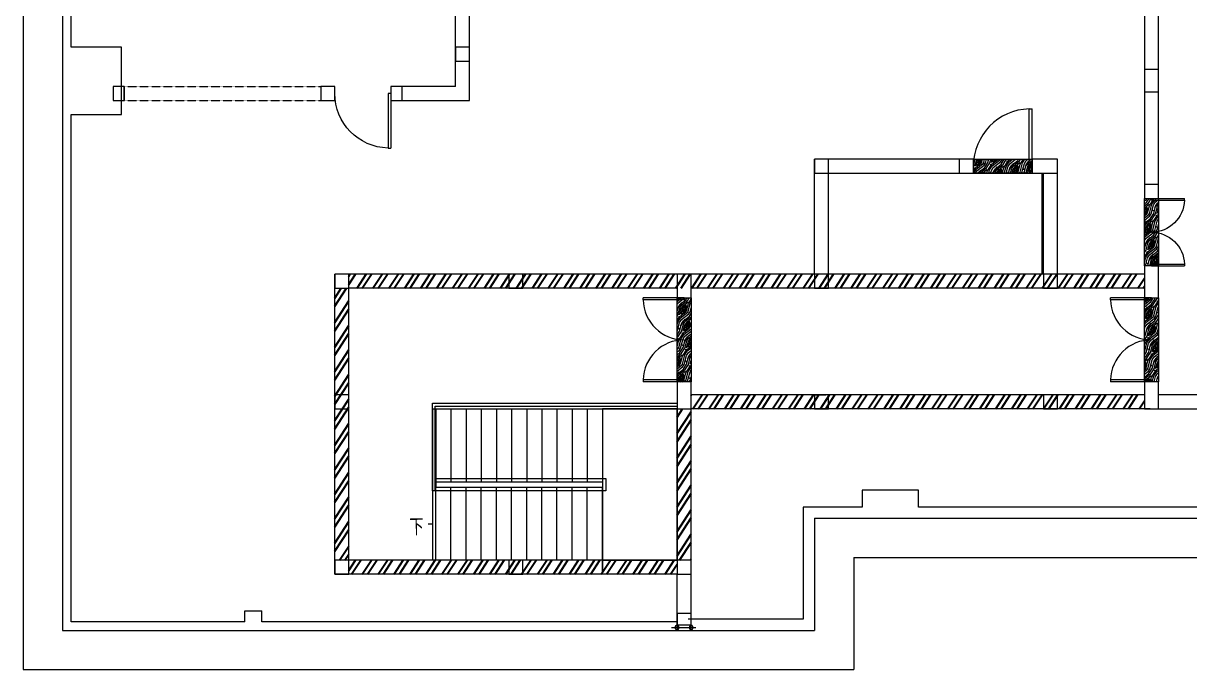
# Model space of a CAD drawing. Header units: metres. Extents: x -107920 to 223280, y -14950 to 38746.
# Drawn here: x -85220 to -64435, y -14950 to -3425 of the extents above; entities that cross this region are included whole.
import ezdxf

# ---------------------------------------------------------------- set-up
doc = ezdxf.new("R2010")
doc.units = ezdxf.units.M
doc.linetypes.add('DASH', pattern=[0.35, 0.25, -0.1])
doc.linetypes.add('DOTE', pattern=[2.42, 2, -0.2, 0.02, -0.2])
for name, color, linetype in [('05_文字', 7, 'Continuous'), ('06A_结构柱', 4, 'Continuous'), ('07A_墙体', 4, 'Continuous'), ('10A_扶手栏杆', 220, 'Continuous'), ('10A_楼梯', 85, 'Continuous'), ('11A_符号标注', 7, 'Continuous'), ('13A_建筑楼板孔洞', 16, 'Continuous'), ('14A_离壁墙、装修线', 150, 'Continuous'), ('15A_排水沟、排水管', 45, 'Continuous'), ('WALL', 5, 'Continuous'), ('ZX-楼5', 59, 'Continuous'), ('ZX-过门石', 63, 'Continuous')]:
    doc.layers.add(name, color=color, linetype=linetype)
doc.layers.add('13_防火墙填充', color=150, linetype='Continuous', lineweight=35)
doc.layers.add('孔洞-GS', color=190, linetype='Continuous', lineweight=0)
doc.styles.add('_TCH_DIM', font='', dxfattribs={"width": 0.7})
doc.styles.get('_TCH_DIM').set_extended_font_data('SimSun')

msp = doc.modelspace()

# ---------------------------------------------------------------- linework, layer by layer
at = {"color": 0, "linetype": 'DASH'}
for p, q in [((-83420, -4550), (-79920, -4550)), ((-83420, -4800), (-79920, -4800))]:
    msp.add_line(p, q, dxfattribs=at)
at = {"color": 0}
for p, q in [((-83420, -4550), (-83420, -4800)), ((-79920, -4550), (-79920, -4800))]:
    msp.add_line(p, q, dxfattribs=at)
for p, q in [((-78670, -4675), (-78720, -4675)), ((-78720, -4675), (-78720, -5650)), ((-78670, -4675), (-78670, -5650)), ((-67293, -4952), (-67240, -4952)), ((-67293, -5975), (-67293, -4952)), ((-67240, -5975), (-67240, -4952)), ((-78720, -5650), (-78670, -5650)), ((-67240, -5975), (-67293, -5975)), ((-65115, -6550), (-64530, -6550)), ((-65115, -6550), (-65115, -6580)), ((-65115, -6580), (-64530, -6580)), ((-64530, -6580), (-64530, -6550)), ((-65115, -7720), (-64530, -7720)), ((-65115, -7750), (-65115, -7720)), ((-65115, -7750), (-64530, -7750)), ((-64530, -7720), (-64530, -7750)), ((-73445, -8320), (-74176, -8320)), ((-74176, -8357), (-74176, -8320)), ((-73445, -8357), (-74176, -8357)), ((-73445, -8320), (-73445, -8357)), ((-65115, -8320), (-65846, -8320)), ((-65846, -8357), (-65846, -8320)), ((-65115, -8357), (-65846, -8357)), ((-65115, -8320), (-65115, -8357)), ((-73445, -9782), (-74176, -9782)), ((-74176, -9782), (-74176, -9820)), ((-73445, -9820), (-74176, -9820)), ((-73445, -9820), (-73445, -9782)), ((-65115, -9782), (-65846, -9782)), ((-65846, -9782), (-65846, -9820)), ((-65115, -9820), (-65846, -9820)), ((-65115, -9820), (-65115, -9782))]:
    msp.add_line(p, q)
at = {"lineweight": 13, "extrusion": (0, 0, -1)}
for centre, major_axis, start_param, end_param in [((-78695, -4675), (-689, 689), 3.952635, 5.497787), ((-65115, -6565), (-414, 414), 2.381838, 3.926991), ((-65115, -7735), (-414, 414), 0.785398, 2.330551)]:
    msp.add_ellipse(centre, major_axis=major_axis, ratio=1, start_param=start_param, end_param=end_param, dxfattribs=at)
at = {"lineweight": 13}
for centre, major_axis, start_param, end_param in [((-67266, -5975), (724, 724), 0.811042, 2.356194), ((-73445, -8338), (-517, 517), 0.811042, 2.356194), ((-65115, -8338), (517, 517), 2.381838, 3.926991), ((-73445, -9801), (-517, 517), -0.785398, 0.759754), ((-65115, -9801), (517, 517), 0.785398, 2.330551)]:
    msp.add_ellipse(centre, major_axis=major_axis, ratio=1, start_param=start_param, end_param=end_param, dxfattribs=at)
at = {"layer": '06A_结构柱'}
for p, q in [((-77270, -3850), (-77520, -3850)), ((-77520, -3850), (-77520, -4100)), ((-77270, -4100), (-77270, -3850)), ((-77520, -4100), (-77270, -4100)), ((-64990, -4250), (-65240, -4250)), ((-65240, -4250), (-65240, -4650)), ((-64990, -4650), (-64990, -4250)), ((-83420, -4550), (-83620, -4550)), ((-83620, -4550), (-83620, -4800)), ((-83420, -4800), (-83420, -4550)), ((-79670, -4550), (-79920, -4550)), ((-79920, -4550), (-79920, -4800)), ((-79670, -4800), (-79670, -4550)), ((-78470, -4550), (-78670, -4550)), ((-78670, -4550), (-78670, -4800)), ((-78470, -4800), (-78470, -4550)), ((-65240, -4650), (-64990, -4650)), ((-83620, -4800), (-83420, -4800)), ((-79920, -4800), (-79670, -4800)), ((-78670, -4800), (-78470, -4800)), ((-70870, -5850), (-71120, -5850)), ((-71120, -5850), (-71120, -6100)), ((-70870, -6100), (-70870, -5850)), ((-68290, -5850), (-68540, -5850)), ((-68540, -5850), (-68540, -6100)), ((-68290, -6100), (-68290, -5850)), ((-66790, -5850), (-67240, -5850)), ((-67240, -5850), (-67240, -6100)), ((-66790, -6100), (-66790, -5850)), ((-71120, -6100), (-70870, -6100)), ((-68540, -6100), (-68290, -6100)), ((-67240, -6100), (-66790, -6100)), ((-64990, -6300), (-65240, -6300)), ((-65240, -6300), (-65240, -6550)), ((-64990, -6550), (-64990, -6300)), ((-65240, -6550), (-64990, -6550)), ((-64990, -7750), (-65240, -7750)), ((-65240, -7750), (-65240, -8320)), ((-64990, -8320), (-64990, -7750)), ((-79420, -7900), (-79670, -7900)), ((-79670, -7900), (-79670, -8150)), ((-79420, -8150), (-79420, -7900)), ((-76320, -7900), (-76570, -7900)), ((-76570, -7900), (-76570, -8150)), ((-76320, -8150), (-76320, -7900)), ((-73320, -7900), (-73570, -7900)), ((-73570, -7900), (-73570, -8320)), ((-73320, -8320), (-73320, -7900)), ((-70870, -7900), (-71120, -7900)), ((-71120, -7900), (-71120, -8150)), ((-70870, -8150), (-70870, -7900)), ((-66790, -7900), (-67040, -7900)), ((-67040, -7900), (-67040, -8150)), ((-66790, -8150), (-66790, -7900)), ((-79670, -8150), (-79420, -8150)), ((-76570, -8150), (-76320, -8150)), ((-71120, -8150), (-70870, -8150)), ((-67040, -8150), (-66790, -8150)), ((-73570, -8320), (-73320, -8320)), ((-65240, -8320), (-64990, -8320)), ((-73320, -9820), (-73570, -9820)), ((-73570, -9820), (-73570, -10300)), ((-73320, -10300), (-73320, -9820)), ((-64990, -9820), (-65240, -9820)), ((-65240, -9820), (-65240, -10300)), ((-64990, -10300), (-64990, -9820)), ((-79420, -10050), (-79670, -10050)), ((-79670, -10050), (-79670, -10300)), ((-79420, -10300), (-79420, -10050)), ((-70870, -10050), (-71120, -10050)), ((-71120, -10050), (-71120, -10300)), ((-70870, -10300), (-70870, -10050)), ((-66790, -10050), (-67040, -10050)), ((-67040, -10050), (-67040, -10300)), ((-66790, -10300), (-66790, -10050)), ((-79670, -10300), (-79420, -10300)), ((-73570, -10300), (-73320, -10300)), ((-71120, -10300), (-70870, -10300)), ((-67040, -10300), (-66790, -10300)), ((-65240, -10300), (-64990, -10300)), ((-79420, -13000), (-79670, -13000)), ((-79670, -13000), (-79670, -13250)), ((-79420, -13250), (-79420, -13000)), ((-76320, -13000), (-76570, -13000)), ((-76570, -13000), (-76570, -13250)), ((-76320, -13250), (-76320, -13000)), ((-73320, -13000), (-73570, -13000)), ((-73570, -13000), (-73570, -13250)), ((-73320, -13250), (-73320, -13000)), ((-79670, -13250), (-79420, -13250)), ((-76570, -13250), (-76320, -13250)), ((-73570, -13250), (-73320, -13250)), ((-73320, -13950), (-73570, -13950)), ((-73570, -13950), (-73570, -14250)), ((-73320, -14250), (-73320, -13950)), ((-73570, -14250), (-73320, -14250))]:
    msp.add_line(p, q, dxfattribs=at)
at = {"layer": '07A_墙体'}
for p, q in [((-65240, 6450), (-65240, -6550)), ((-64990, -6550), (-64990, 6450)), ((-77520, -4550), (-77520, -2000)), ((-77270, -4800), (-77270, -2000)), ((-83420, -4550), (-83620, -4550)), ((-83620, -4550), (-83620, -4800)), ((-83420, -4800), (-83420, -4550)), ((-79670, -4550), (-79920, -4550)), ((-79920, -4550), (-79920, -4800)), ((-79670, -4800), (-79670, -4550)), ((-77520, -4550), (-78670, -4550)), ((-78670, -4550), (-78670, -4800)), ((-83620, -4800), (-83420, -4800)), ((-79920, -4800), (-79670, -4800)), ((-78670, -4800), (-77270, -4800)), ((-71120, -7900), (-71120, -5850)), ((-68290, -5850), (-71120, -5850)), ((-68290, -6100), (-68290, -5850)), ((-66790, -5850), (-67240, -5850)), ((-67240, -5850), (-67240, -6100)), ((-66790, -7900), (-66790, -5850)), ((-70870, -7900), (-70870, -6100)), ((-70870, -6100), (-68290, -6100)), ((-67240, -6100), (-67040, -6100)), ((-67040, -7900), (-67040, -6100)), ((-65240, -6550), (-64990, -6550)), ((-64990, -7750), (-65240, -7750)), ((-65240, -7750), (-65240, -7900)), ((-64990, -8000), (-64990, -7750)), ((-79670, -13250), (-79670, -7900)), ((-73470, -7900), (-79670, -7900)), ((-71120, -7900), (-73470, -7900)), ((-67040, -7900), (-70870, -7900)), ((-65240, -7900), (-66790, -7900)), ((-64990, -8320), (-64990, -8000)), ((-79420, -13000), (-79420, -8150)), ((-73570, -8150), (-79420, -8150)), ((-73570, -8150), (-73570, -8320)), ((-71020, -8150), (-73320, -8150)), ((-73320, -8320), (-73320, -8150)), ((-66940, -8150), (-71020, -8150)), ((-65240, -8150), (-66940, -8150)), ((-65240, -8150), (-65240, -8320)), ((-73570, -8320), (-73320, -8320)), ((-65240, -8320), (-64990, -8320)), ((-73320, -9820), (-73570, -9820)), ((-73570, -9820), (-73570, -13000)), ((-73320, -13100), (-73320, -9820)), ((-64990, -9820), (-65240, -9820)), ((-65240, -9820), (-65240, -10050)), ((-64990, -10050), (-64990, -9820)), ((-71120, -10050), (-73320, -10050)), ((-73320, -10300), (-73320, -10050)), ((-71120, -10050), (-71120, -10050)), ((-71120, -10050), (-70920, -10050)), ((-70920, -10050), (-70920, -10050)), ((-65240, -10050), (-70920, -10050)), ((-64090, -10050), (-64990, -10050)), ((-71020, -10300), (-73320, -10300)), ((-65140, -10300), (-71020, -10300)), ((-65140, -10300), (-64090, -10300)), ((-73570, -13000), (-79420, -13000)), ((-73570, -13250), (-79670, -13250)), ((-73570, -14250), (-73570, -13250)), ((-73320, -14250), (-73320, -13100))]:
    msp.add_line(p, q, dxfattribs=at)
at = {"layer": '10A_扶手栏杆'}
for p, q in [((-77930, -11760), (-77930, -10200)), ((-77930, -10200), (-73570, -10200)), ((-77880, -11760), (-77880, -10250)), ((-77880, -10250), (-73570, -10250))]:
    msp.add_line(p, q, dxfattribs=at)
at = {"layer": '10A_楼梯'}
for p, q in [((-77930, -11760), (-77930, -10300)), ((-77930, -10300), (-77870, -10300)), ((-77870, -10300), (-74900, -10300)), ((-77870, -10300), (-77870, -11600)), ((-77870, -11700), (-77870, -10300)), ((-77600, -10300), (-77600, -11600)), ((-77330, -10300), (-77330, -11600)), ((-77060, -10300), (-77060, -11600)), ((-76790, -10300), (-76790, -11600)), ((-76520, -10300), (-76520, -11600)), ((-76250, -10300), (-76250, -11600)), ((-75980, -10300), (-75980, -11600)), ((-75710, -10300), (-75710, -11600)), ((-75440, -10300), (-75440, -11600)), ((-75170, -10300), (-75170, -11600)), ((-74900, -10300), (-74900, -11600)), ((-73570, -10300), (-74900, -10300)), ((-74900, -10300), (-74900, -13220)), ((-73570, -13000), (-73570, -10300)), ((-77870, -11540), (-74840, -11540)), ((-77870, -11540), (-77870, -11600)), ((-77870, -11600), (-77870, -11700)), ((-77870, -11600), (-74900, -11600)), ((-77870, -11600), (-74900, -11600)), ((-74900, -11600), (-74900, -11700)), ((-74840, -11540), (-74840, -11760)), ((-74840, -11760), (-77930, -11760)), ((-74900, -11700), (-77870, -11700)), ((-77870, -13000), (-77870, -11700)), ((-74900, -11700), (-77870, -11700)), ((-77600, -13000), (-77600, -11700)), ((-77330, -13000), (-77330, -11700)), ((-77060, -13000), (-77060, -11700)), ((-76790, -13000), (-76790, -11700)), ((-76520, -13000), (-76520, -11700)), ((-76250, -13000), (-76250, -11700)), ((-75980, -13000), (-75980, -11700)), ((-75710, -13000), (-75710, -11700)), ((-75440, -13000), (-75440, -11700)), ((-75170, -13000), (-75170, -11700)), ((-74900, -13220), (-74900, -11700)), ((-76570, -13000), (-77870, -13000)), ((-74900, -13000), (-76320, -13000)), ((-74900, -13000), (-73570, -13000))]:
    msp.add_line(p, q, dxfattribs=at)
at = {"layer": '11A_符号标注'}
msp.add_line((-78005, -12350), (-77930, -12350), dxfattribs=at)
at = {"layer": '13_防火墙填充', "color": 9, "linetype": 'Continuous', "ltscale": 0.5}
for p, q in [((-79420, -7939), (-79395, -7900)), ((-79420, -8085), (-79300, -7900)), ((-79273, -8150), (-79111, -7900)), ((-79179, -8150), (-79016, -7900)), ((-78989, -8150), (-78827, -7900)), ((-78895, -8150), (-78732, -7900)), ((-78705, -8150), (-78543, -7900)), ((-78611, -8150), (-78448, -7900)), ((-78421, -8150), (-78259, -7900)), ((-78327, -8150), (-78164, -7900)), ((-78137, -8150), (-77975, -7900)), ((-78043, -8150), (-77880, -7900)), ((-77853, -8150), (-77691, -7900)), ((-77759, -8150), (-77596, -7900)), ((-77569, -8150), (-77407, -7900)), ((-77475, -8150), (-77312, -7900)), ((-77285, -8150), (-77123, -7900)), ((-77191, -8150), (-77028, -7900)), ((-77001, -8150), (-76839, -7900)), ((-76907, -8150), (-76744, -7900)), ((-76717, -8150), (-76555, -7900)), ((-76623, -8150), (-76460, -7900)), ((-76433, -8150), (-76271, -7900)), ((-76339, -8150), (-76176, -7900)), ((-76149, -8150), (-75987, -7900)), ((-76055, -8150), (-75892, -7900)), ((-75865, -8150), (-75703, -7900)), ((-75771, -8150), (-75608, -7900)), ((-75581, -8150), (-75419, -7900)), ((-75487, -8150), (-75324, -7900)), ((-75297, -8150), (-75135, -7900)), ((-75203, -8150), (-75040, -7900)), ((-75013, -8150), (-74851, -7900)), ((-74919, -8150), (-74756, -7900)), ((-74729, -8150), (-74567, -7900)), ((-74635, -8150), (-74472, -7900)), ((-74445, -8150), (-74283, -7900)), ((-74351, -8150), (-74188, -7900)), ((-74161, -8150), (-73999, -7900)), ((-74067, -8150), (-73904, -7900)), ((-73877, -8150), (-73715, -7900)), ((-73783, -8150), (-73620, -7900)), ((-73593, -8150), (-73431, -7900)), ((-73499, -8150), (-73336, -7900)), ((-73309, -8150), (-73147, -7900)), ((-73215, -8150), (-73052, -7900)), ((-73025, -8150), (-72863, -7900)), ((-72931, -8150), (-72768, -7900)), ((-72741, -8150), (-72579, -7900)), ((-72647, -8150), (-72484, -7900)), ((-72457, -8150), (-72295, -7900)), ((-72363, -8150), (-72200, -7900)), ((-72173, -8150), (-72011, -7900)), ((-72079, -8150), (-71916, -7900)), ((-71890, -8150), (-71727, -7900)), ((-71795, -8150), (-71632, -7900)), ((-71606, -8150), (-71443, -7900)), ((-71511, -8150), (-71348, -7900)), ((-71322, -8150), (-71159, -7900)), ((-71227, -8150), (-71064, -7900)), ((-71038, -8150), (-70875, -7900)), ((-70943, -8150), (-70780, -7900)), ((-70754, -8150), (-70591, -7900)), ((-70659, -8150), (-70496, -7900)), ((-70470, -8150), (-70307, -7900)), ((-70375, -8150), (-70212, -7900)), ((-70186, -8150), (-70023, -7900)), ((-70091, -8150), (-69928, -7900)), ((-69902, -8150), (-69739, -7900)), ((-69807, -8150), (-69644, -7900)), ((-69618, -8150), (-69455, -7900)), ((-69523, -8150), (-69360, -7900)), ((-69334, -8150), (-69171, -7900)), ((-69239, -8150), (-69076, -7900)), ((-69050, -8150), (-68887, -7900)), ((-68955, -8150), (-68792, -7900)), ((-68766, -8150), (-68603, -7900)), ((-68671, -8150), (-68508, -7900)), ((-68482, -8150), (-68319, -7900)), ((-68387, -8150), (-68224, -7900)), ((-68198, -8150), (-68035, -7900)), ((-68103, -8150), (-67940, -7900)), ((-67914, -8150), (-67751, -7900)), ((-67819, -8150), (-67656, -7900)), ((-67630, -8150), (-67467, -7900)), ((-67535, -8150), (-67372, -7900)), ((-67346, -8150), (-67183, -7900)), ((-67251, -8150), (-67088, -7900)), ((-67062, -8150), (-66899, -7900)), ((-66967, -8150), (-66804, -7900)), ((-66778, -8150), (-66615, -7900)), ((-66683, -8150), (-66520, -7900)), ((-66494, -8150), (-66331, -7900)), ((-66399, -8150), (-66236, -7900)), ((-66210, -8150), (-66047, -7900)), ((-66115, -8150), (-65952, -7900)), ((-65926, -8150), (-65763, -7900)), ((-65831, -8150), (-65668, -7900)), ((-65642, -8150), (-65479, -7900)), ((-65547, -8150), (-65384, -7900)), ((-65358, -8150), (-65240, -7969)), ((-79670, -8324), (-79557, -8150)), ((-79670, -8469), (-79463, -8150)), ((-65263, -8150), (-65240, -8115)), ((-79670, -8761), (-79420, -8376)), ((-79670, -8906), (-79420, -8522)), ((-79670, -9198), (-79420, -8813)), ((-79670, -9343), (-79420, -8959)), ((-79670, -9635), (-79420, -9250)), ((-79670, -9780), (-79420, -9396)), ((-79670, -10072), (-79420, -9687)), ((-79670, -10217), (-79420, -9833)), ((-79670, -10509), (-79420, -10124)), ((-73320, -10060), (-73314, -10050)), ((-73287, -10300), (-73124, -10050)), ((-73192, -10300), (-73030, -10050)), ((-73003, -10300), (-72840, -10050)), ((-72908, -10300), (-72746, -10050)), ((-72719, -10300), (-72556, -10050)), ((-72624, -10300), (-72462, -10050)), ((-72435, -10300), (-72272, -10050)), ((-72340, -10300), (-72178, -10050)), ((-72151, -10300), (-71988, -10050)), ((-72056, -10300), (-71894, -10050)), ((-71867, -10300), (-71704, -10050)), ((-71772, -10300), (-71610, -10050)), ((-71583, -10300), (-71420, -10050)), ((-71488, -10300), (-71326, -10050)), ((-71299, -10300), (-71136, -10050)), ((-71204, -10300), (-71042, -10050)), ((-71015, -10300), (-70852, -10050)), ((-70920, -10300), (-70758, -10050)), ((-70731, -10300), (-70568, -10050)), ((-70636, -10300), (-70474, -10050)), ((-70447, -10300), (-70284, -10050)), ((-70352, -10300), (-70190, -10050)), ((-70163, -10300), (-70000, -10050)), ((-70068, -10300), (-69906, -10050)), ((-69879, -10300), (-69716, -10050)), ((-69784, -10300), (-69622, -10050)), ((-69595, -10300), (-69432, -10050)), ((-69500, -10300), (-69338, -10050)), ((-69311, -10300), (-69148, -10050)), ((-69216, -10300), (-69054, -10050)), ((-69027, -10300), (-68864, -10050)), ((-68932, -10300), (-68770, -10050)), ((-68743, -10300), (-68580, -10050)), ((-68648, -10300), (-68486, -10050)), ((-68459, -10300), (-68296, -10050)), ((-68364, -10300), (-68202, -10050)), ((-68175, -10300), (-68012, -10050)), ((-68080, -10300), (-67918, -10050)), ((-67891, -10300), (-67728, -10050)), ((-67796, -10300), (-67634, -10050)), ((-67607, -10300), (-67444, -10050)), ((-67512, -10300), (-67350, -10050)), ((-67323, -10300), (-67160, -10050)), ((-67228, -10300), (-67066, -10050)), ((-67039, -10300), (-66876, -10050)), ((-66944, -10300), (-66782, -10050)), ((-66755, -10300), (-66592, -10050)), ((-66660, -10300), (-66498, -10050)), ((-66471, -10300), (-66308, -10050)), ((-66376, -10300), (-66214, -10050)), ((-66187, -10300), (-66024, -10050)), ((-66092, -10300), (-65930, -10050)), ((-65903, -10300), (-65740, -10050)), ((-65808, -10300), (-65646, -10050)), ((-65619, -10300), (-65456, -10050)), ((-65524, -10300), (-65362, -10050)), ((-65335, -10300), (-65240, -10154)), ((-79670, -10654), (-79420, -10270)), ((-73570, -10445), (-73476, -10300)), ((-73570, -10736), (-73320, -10352)), ((-65240, -10300), (-65240, -10300)), ((-79670, -10946), (-79420, -10561)), ((-73570, -10882), (-73320, -10497)), ((-79670, -11091), (-79420, -10707)), ((-73570, -11173), (-73320, -10789)), ((-79670, -11383), (-79420, -10998)), ((-73570, -11319), (-73320, -10934)), ((-79670, -11528), (-79420, -11144)), ((-73570, -11610), (-73320, -11226)), ((-73570, -11756), (-73320, -11371)), ((-79670, -11820), (-79420, -11435)), ((-79670, -11965), (-79420, -11581)), ((-73570, -12047), (-73320, -11663)), ((-73570, -12193), (-73320, -11808)), ((-79670, -12257), (-79420, -11872)), ((-79670, -12402), (-79420, -12018)), ((-73570, -12484), (-73320, -12099)), ((-73570, -12630), (-73320, -12245)), ((-79670, -12694), (-79420, -12309)), ((-79670, -12839), (-79420, -12455)), ((-73570, -12921), (-73320, -12536)), ((-79585, -13000), (-79420, -12746)), ((-73527, -13000), (-73320, -12682)), ((-79491, -13000), (-79420, -12892)), ((-79420, -13183), (-79301, -13000)), ((-79369, -13250), (-79207, -13000)), ((-79180, -13250), (-79017, -13000)), ((-79085, -13250), (-78923, -13000)), ((-78896, -13250), (-78733, -13000)), ((-78801, -13250), (-78639, -13000)), ((-78612, -13250), (-78449, -13000)), ((-78517, -13250), (-78355, -13000)), ((-78328, -13250), (-78165, -13000)), ((-78233, -13250), (-78071, -13000)), ((-78044, -13250), (-77881, -13000)), ((-77949, -13250), (-77787, -13000)), ((-77760, -13250), (-77597, -13000)), ((-77665, -13250), (-77503, -13000)), ((-77476, -13250), (-77313, -13000)), ((-77381, -13250), (-77219, -13000)), ((-77192, -13250), (-77029, -13000)), ((-77097, -13250), (-76935, -13000)), ((-76908, -13250), (-76745, -13000)), ((-76813, -13250), (-76651, -13000)), ((-76624, -13250), (-76461, -13000)), ((-76529, -13250), (-76367, -13000)), ((-76340, -13250), (-76177, -13000)), ((-76245, -13250), (-76083, -13000)), ((-76056, -13250), (-75893, -13000)), ((-75961, -13250), (-75799, -13000)), ((-75772, -13250), (-75609, -13000)), ((-75677, -13250), (-75515, -13000)), ((-75488, -13250), (-75325, -13000)), ((-75393, -13250), (-75231, -13000)), ((-75204, -13250), (-75041, -13000)), ((-75109, -13250), (-74947, -13000)), ((-74920, -13250), (-74757, -13000)), ((-74825, -13250), (-74663, -13000)), ((-74636, -13250), (-74473, -13000)), ((-74541, -13250), (-74379, -13000)), ((-74352, -13250), (-74189, -13000)), ((-74257, -13250), (-74095, -13000)), ((-74068, -13250), (-73905, -13000)), ((-73973, -13250), (-73811, -13000)), ((-73784, -13250), (-73621, -13000)), ((-73689, -13250), (-73570, -13067)), ((-73338, -13000), (-73320, -12973))]:
    msp.add_line(p, q, dxfattribs=at)
at = {"layer": '13A_建筑楼板孔洞'}
for p, q in [((-77920, -10300), (-73570, -10300)), ((-77920, -13000), (-77920, -10300)), ((-73570, -10300), (-73570, -13000)), ((-73570, -13000), (-77920, -13000))]:
    msp.add_line(p, q, dxfattribs=at)
at = {"layer": '14A_离壁墙、装修线'}
for p, q in [((-69270, -11750), (-70270, -11750)), ((-70270, -11750), (-70270, -12050)), ((-69270, -12050), (-69270, -11750)), ((-70270, -12050), (-71320, -12050)), ((-71320, -12050), (-71320, -14050)), ((-62840, -12051), (-69270, -12050)), ((-71320, -14050), (-73370, -14050))]:
    msp.add_line(p, q, dxfattribs=at)
at = {"layer": '15A_排水沟、排水管'}
for p, q in [((-84370, -3850), (-84370, 1550)), ((-83470, -3850), (-84370, -3850)), ((-83470, -5050), (-83470, -3850)), ((-84370, -14100), (-84370, -5050)), ((-84370, -5050), (-83470, -5050)), ((-81270, -14100), (-84370, -14100)), ((-73570, -14100), (-80970, -14100))]:
    msp.add_line(p, q, dxfattribs=at)
at = {"layer": '15A_排水沟、排水管', "lineweight": -3}
for p, q in [((-81270, -13900, 0), (-80970, -13900, 0)), ((-81270, -14100, 0), (-81270, -13900, 0)), ((-80970, -14100, 0), (-80970, -13900, 0))]:
    msp.add_line(p, q, dxfattribs=at)
at = {"layer": 'WALL'}
for p, q in [((-85220, 17498), (-85220, -14950)), ((-84520, 17498), (-84520, -14250)), ((-71120, -12250), (-71120, -14250)), ((-71120, -12250), (-63540, -12250)), ((-70420, -12950), (-70420, -14950)), ((-70420, -12950), (-62840, -12950)), ((-84520, -14250), (-73470, -14250)), ((-73470, -14250), (-71120, -14250)), ((-85220, -14950), (-73470, -14950)), ((-73470, -14950), (-70420, -14950))]:
    msp.add_line(p, q, dxfattribs=at)
at = {"layer": 'ZX-楼5'}
for p, q in [((-70870, -6100), (-67070, -6100)), ((-67070, -6100), (-67070, -7900))]:
    msp.add_line(p, q, dxfattribs=at)
at = {"layer": 'ZX-过门石', "color": 251, "linetype": 'Continuous'}
for p, q in [((-68290, -5857), (-68285, -5850)), ((-68290, -5978), (-68257, -5850)), ((-68290, -5978), (-68290, -5978)), ((-68290, -6056), (-68254, -6001)), ((-68278, -6018), (-68266, -6000)), ((-68261, -5972), (-68235, -5875)), ((-68254, -6001), (-68149, -5918)), ((-68248, -6031), (-68117, -5926)), ((-68243, -5965), (-68232, -5947)), ((-68235, -5875), (-68219, -5850)), ((-68234, -5951), (-68217, -5886)), ((-68234, -5951), (-68220, -5948)), ((-68227, -6057), (-68096, -5952)), ((-68220, -5948), (-68167, -5906)), ((-68217, -5886), (-68194, -5850)), ((-68211, -5915), (-68185, -5894)), ((-68200, -5899), (-68191, -5866)), ((-68192, -6080), (-68087, -5996)), ((-68185, -5895), (-68162, -5859)), ((-68167, -5906), (-68156, -5888)), ((-68162, -5860), (-68160, -5850)), ((-68159, -6088), (-68054, -6005)), ((-68156, -5888), (-68146, -5850)), ((-68149, -5918), (-68138, -5900)), ((-68138, -5900), (-68125, -5850)), ((-68117, -5926), (-68105, -5908)), ((-68105, -5908), (-68090, -5850)), ((-68096, -5952), (-68073, -5917)), ((-68089, -5937), (-68077, -5920)), ((-68087, -5996), (-68029, -5907)), ((-68073, -5917), (-68056, -5850)), ((-68054, -6005), (-67996, -5916)), ((-68043, -5866), (-68032, -5850)), ((-68042, -6064), (-67961, -5939)), ((-68029, -5908), (-68014, -5850)), ((-68001, -6040), (-67955, -5968)), ((-67996, -5916), (-67979, -5850)), ((-67984, -5956), (-67973, -5938)), ((-67968, -6048), (-67934, -5995)), ((-67967, -5910), (-67952, -5850)), ((-67961, -5939), (-67856, -5855)), ((-67955, -5968), (-67823, -5864)), ((-67950, -5902), (-67938, -5885)), ((-67942, -6100), (-67865, -5982)), ((-67941, -5889), (-67931, -5850)), ((-67941, -5889), (-67926, -5886)), ((-67934, -5995), (-67803, -5890)), ((-67933, -6071), (-67898, -6018)), ((-67926, -5886), (-67882, -5850)), ((-67918, -5853), (-67914, -5850)), ((-67900, -6080), (-67866, -6026)), ((-67898, -6018), (-67793, -5934)), ((-67866, -6026), (-67761, -5942)), ((-67856, -5855), (-67853, -5850)), ((-67833, -6035), (-67754, -5972)), ((-67823, -5864), (-67815, -5850)), ((-67815, -6046), (-67789, -6025)), ((-67803, -5890), (-67779, -5855)), ((-67795, -5875), (-67784, -5857)), ((-67793, -5934), (-67739, -5850)), ((-67783, -6055), (-67789, -6025)), ((-67779, -5855), (-67778, -5850)), ((-67774, -6100), (-67748, -6001)), ((-67761, -5943), (-67703, -5854)), ((-67748, -6001), (-67667, -5877)), ((-67739, -6100), (-67707, -5977)), ((-67707, -5977), (-67661, -5906)), ((-67705, -6100), (-67675, -5986)), ((-67703, -5854), (-67702, -5850)), ((-67691, -5894), (-67679, -5876)), ((-67675, -5986), (-67640, -5932)), ((-67667, -5877), (-67634, -5850)), ((-67663, -6100), (-67639, -6009)), ((-67661, -5906), (-67591, -5850)), ((-67652, -6044), (-67571, -5919)), ((-67640, -5932), (-67537, -5850)), ((-67639, -6009), (-67605, -5955)), ((-67628, -6100), (-67607, -6017)), ((-67607, -6017), (-67572, -5964)), ((-67605, -5955), (-67500, -5872)), ((-67586, -6044), (-67540, -5972)), ((-67572, -5964), (-67467, -5880)), ((-67568, -6055), (-67522, -5984)), ((-67540, -5972), (-67461, -5910)), ((-67530, -6016), (-67504, -5995)), ((-67522, -5984), (-67496, -5963)), ((-67513, -6029), (-67504, -5997)), ((-67506, -6057), (-67489, -5992)), ((-67500, -5872), (-67486, -5850)), ((-67489, -5992), (-67496, -5963)), ((-67489, -6069), (-67455, -5939)), ((-67467, -5880), (-67448, -5850)), ((-67456, -6077), (-67414, -5915)), ((-67455, -5939), (-67397, -5850)), ((-67424, -6086), (-67381, -5923)), ((-67414, -5915), (-67372, -5850)), ((-67393, -6035), (-67382, -6017)), ((-67381, -5923), (-67347, -5870)), ((-67380, -6076), (-67346, -5947)), ((-67359, -5981), (-67278, -5857)), ((-67347, -5870), (-67322, -5850)), ((-67347, -6085), (-67313, -5955)), ((-67346, -5947), (-67311, -5893)), ((-67318, -6079), (-67293, -5981)), ((-67313, -5955), (-67279, -5902)), ((-67311, -5893), (-67258, -5850)), ((-67293, -5981), (-67246, -5910)), ((-67292, -6058), (-67275, -5993)), ((-67279, -5902), (-67240, -5871)), ((-67277, -6055), (-67240, -6025)), ((-67275, -5993), (-67240, -5939)), ((-67268, -6022), (-67242, -6001)), ((-67257, -6005), (-67249, -5973)), ((-67246, -5910), (-67240, -5905)), ((-67242, -6001), (-67240, -5998)), ((-68290, -6095), (-68248, -6031)), ((-68255, -6100), (-68227, -6057)), ((-68205, -6100), (-68192, -6080)), ((-68195, -6100), (-68158, -6044)), ((-68167, -6100), (-68159, -6088)), ((-68129, -6100), (-68127, -6097)), ((-68127, -6097), (-68048, -6034)), ((-68099, -6100), (-68082, -6087)), ((-68080, -6100), (-68083, -6088)), ((-68051, -6100), (-68042, -6064)), ((-68017, -6100), (-68001, -6040)), ((-67982, -6100), (-67968, -6048)), ((-67940, -6100), (-67933, -6071)), ((-67906, -6100), (-67900, -6080)), ((-67876, -6100), (-67833, -6035)), ((-67851, -6100), (-67815, -6046)), ((-67836, -6100), (-67836, -6097)), ((-67824, -6078), (-67797, -6058)), ((-67813, -6100), (-67806, -6090)), ((-67806, -6091), (-67798, -6059)), ((-67795, -6100), (-67783, -6055)), ((-67687, -6097), (-67675, -6079)), ((-67601, -6100), (-67586, -6044)), ((-67580, -6100), (-67568, -6055)), ((-67562, -6084), (-67536, -6063)), ((-67551, -6068), (-67542, -6035)), ((-67550, -6100), (-67518, -6075)), ((-67536, -6064), (-67513, -6028)), ((-67518, -6075), (-67506, -6057)), ((-67518, -6100), (-67500, -6087)), ((-67500, -6087), (-67489, -6069)), ((-67474, -6100), (-67468, -6095)), ((-67468, -6095), (-67456, -6077)), ((-67436, -6100), (-67428, -6088)), ((-67433, -6100), (-67424, -6086)), ((-67395, -6100), (-67380, -6076)), ((-67357, -6100), (-67347, -6085)), ((-67302, -6100), (-67240, -6051)), ((-67301, -6072), (-67289, -6054)), ((-67292, -6058), (-67277, -6055)), ((-67259, -6100), (-67240, -6085)), ((-65240, -6593), (-65206, -6566)), ((-65240, -6644), (-65196, -6610)), ((-65240, -6679), (-65164, -6618)), ((-65236, -6710), (-65158, -6648)), ((-65206, -6566), (-65196, -6550)), ((-65196, -6610), (-65158, -6550)), ((-65164, -6618), (-65120, -6550)), ((-65152, -6677), (-65071, -6553)), ((-65111, -6653), (-65064, -6582)), ((-65095, -6570), (-65083, -6552)), ((-65078, -6661), (-65043, -6608)), ((-65071, -6552), (-65068, -6550)), ((-65064, -6582), (-65025, -6550)), ((-65054, -6718), (-64990, -6619)), ((-65043, -6608), (-64990, -6565)), ((-65043, -6685), (-65008, -6631)), ((-65008, -6631), (-64990, -6617)), ((-65240, -6716), (-65236, -6710)), ((-65240, -6755), (-65219, -6722)), ((-65240, -6778), (-65239, -6773)), ((-65240, -6807), (-65232, -6801)), ((-65240, -6833), (-65215, -6813)), ((-65240, -6859), (-65197, -6824)), ((-65240, -6893), (-65164, -6833)), ((-65232, -6801), (-65209, -6766)), ((-65227, -6754), (-65201, -6733)), ((-65218, -6722), (-65192, -6701)), ((-65215, -6813), (-65203, -6795)), ((-65210, -6767), (-65201, -6734)), ((-65203, -6795), (-65186, -6730)), ((-65197, -6825), (-65185, -6807)), ((-65186, -6730), (-65192, -6701)), ((-65185, -6807), (-65151, -6677)), ((-65164, -6833), (-65153, -6815)), ((-65153, -6815), (-65111, -6653)), ((-65143, -6859), (-65120, -6824)), ((-65135, -6843), (-65124, -6825)), ((-65134, -6903), (-65076, -6814)), ((-65120, -6824), (-65078, -6661)), ((-65102, -6912), (-65044, -6823)), ((-65089, -6771), (-65078, -6754)), ((-65089, -6971), (-65008, -6846)), ((-65076, -6814), (-65043, -6685)), ((-65044, -6823), (-65010, -6693)), ((-65032, -6864), (-65021, -6846)), ((-65014, -6817), (-64990, -6722)), ((-65010, -6693), (-64990, -6662)), ((-65008, -6846), (-64990, -6831)), ((-64998, -6810), (-64990, -6798)), ((-65240, -6936), (-65143, -6859)), ((-65240, -7004), (-65205, -6949)), ((-65240, -6988), (-65239, -6987)), ((-65240, -7047), (-65207, -6995)), ((-65239, -6987), (-65134, -6903)), ((-65220, -7075), (-65174, -7004)), ((-65207, -6995), (-65102, -6912)), ((-65203, -7086), (-65156, -7015)), ((-65185, -7099), (-65177, -7067)), ((-65174, -7004), (-65095, -6941)), ((-65170, -7095), (-65147, -7059)), ((-65165, -7048), (-65138, -7027)), ((-65156, -7015), (-65130, -6994)), ((-65147, -7060), (-65139, -7028)), ((-65141, -7089), (-65124, -7024)), ((-65124, -7024), (-65130, -6994)), ((-65123, -7100), (-65089, -6970)), ((-65091, -7109), (-65048, -6946)), ((-65058, -7117), (-65016, -6955)), ((-65048, -6946), (-65002, -6875)), ((-65027, -7065), (-65015, -7047)), ((-65016, -6955), (-64990, -6915)), ((-65014, -7108), (-64990, -7016)), ((-65002, -6875), (-64990, -6866)), ((-64992, -7012), (-64990, -7008)), ((-65240, -7151), (-65220, -7075)), ((-65240, -7202), (-65240, -7202)), ((-65240, -7241), (-65233, -7231)), ((-65240, -7300), (-65212, -7257)), ((-65239, -7202), (-65134, -7118)), ((-65233, -7231), (-65102, -7126)), ((-65229, -7166), (-65217, -7148)), ((-65223, -7367), (-65143, -7243)), ((-65219, -7151), (-65203, -7087)), ((-65219, -7151), (-65205, -7148)), ((-65212, -7257), (-65081, -7153)), ((-65205, -7148), (-65152, -7106)), ((-65196, -7116), (-65170, -7095)), ((-65177, -7280), (-65072, -7197)), ((-65152, -7107), (-65141, -7089)), ((-65144, -7289), (-65039, -7205)), ((-65135, -7118), (-65123, -7100)), ((-65112, -7297), (-65033, -7234)), ((-65102, -7127), (-65091, -7109)), ((-65081, -7153), (-65058, -7117)), ((-65073, -7136), (-65062, -7118)), ((-65072, -7197), (-65014, -7108)), ((-65061, -7394), (-65027, -7264)), ((-65039, -7205), (-64990, -7129)), ((-65028, -7402), (-64990, -7255)), ((-65027, -7264), (-64990, -7207)), ((-65240, -7444), (-65211, -7334)), ((-65240, -7514), (-65213, -7472)), ((-65213, -7472), (-65179, -7342)), ((-65211, -7334), (-65177, -7280)), ((-65183, -7466), (-65158, -7368)), ((-65179, -7342), (-65144, -7289)), ((-65177, -7495), (-65072, -7411)), ((-65171, -7524), (-65040, -7420)), ((-65167, -7459), (-65155, -7441)), ((-65158, -7368), (-65112, -7297)), ((-65157, -7445), (-65140, -7380)), ((-65157, -7445), (-65142, -7442)), ((-65150, -7551), (-65019, -7446)), ((-65142, -7442), (-65090, -7400)), ((-65140, -7380), (-65094, -7309)), ((-65134, -7409), (-65108, -7388)), ((-65123, -7393), (-65114, -7360)), ((-65108, -7388), (-65085, -7353)), ((-65102, -7341), (-65076, -7320)), ((-65094, -7309), (-65068, -7288)), ((-65090, -7400), (-65078, -7382)), ((-65085, -7354), (-65077, -7321)), ((-65078, -7382), (-65062, -7317)), ((-65072, -7412), (-65061, -7394)), ((-65062, -7317), (-65068, -7288)), ((-65040, -7420), (-65028, -7402)), ((-65019, -7446), (-64996, -7411)), ((-65011, -7430), (-64999, -7412)), ((-65010, -7490), (-64990, -7460)), ((-64996, -7411), (-64990, -7388)), ((-65240, -7592), (-65177, -7495)), ((-65240, -7683), (-65217, -7596)), ((-65223, -7750), (-65185, -7604)), ((-65217, -7596), (-65171, -7524)), ((-65201, -7513), (-65190, -7495)), ((-65185, -7604), (-65150, -7551)), ((-65181, -7750), (-65149, -7627)), ((-65161, -7661), (-65080, -7536)), ((-65149, -7627), (-65114, -7574)), ((-65147, -7750), (-65117, -7636)), ((-65119, -7750), (-65096, -7662)), ((-65117, -7636), (-65082, -7582)), ((-65114, -7574), (-65010, -7490)), ((-65096, -7662), (-65050, -7591)), ((-65095, -7738), (-65078, -7673)), ((-65082, -7582), (-64990, -7509)), ((-65078, -7673), (-65032, -7602)), ((-65072, -7703), (-65045, -7682)), ((-65060, -7686), (-65052, -7654)), ((-65050, -7591), (-64990, -7543)), ((-65046, -7682), (-65022, -7646)), ((-65040, -7635), (-65014, -7614)), ((-65032, -7602), (-65005, -7581)), ((-65028, -7693), (-65016, -7676)), ((-65023, -7647), (-65014, -7615)), ((-65016, -7676), (-64999, -7611)), ((-65010, -7705), (-64998, -7687)), ((-64999, -7611), (-65006, -7581)), ((-64998, -7687), (-64990, -7655)), ((-65196, -7714), (-65184, -7697)), ((-65103, -7750), (-65093, -7735)), ((-65095, -7738), (-65080, -7735)), ((-65080, -7735), (-65028, -7693)), ((-65067, -7750), (-65010, -7705)), ((-65024, -7750), (-64990, -7723)), ((-73570, -8350), (-73532, -8320)), ((-73570, -8384), (-73489, -8320)), ((-73570, -8439), (-73554, -8414)), ((-73570, -8556), (-73553, -8490)), ((-73569, -8320), (-73568, -8320)), ((-73568, -8529), (-73487, -8405)), ((-73554, -8414), (-73436, -8320)), ((-73554, -8629), (-73521, -8499)), ((-73553, -8490), (-73518, -8437)), ((-73521, -8499), (-73486, -8446)), ((-73518, -8437), (-73413, -8353)), ((-73500, -8525), (-73453, -8454)), ((-73486, -8445), (-73381, -8362)), ((-73482, -8537), (-73436, -8466)), ((-73464, -8549), (-73456, -8517)), ((-73453, -8454), (-73375, -8391)), ((-73449, -8545), (-73426, -8510)), ((-73444, -8498), (-73418, -8477)), ((-73435, -8465), (-73409, -8444)), ((-73427, -8511), (-73418, -8478)), ((-73420, -8539), (-73403, -8474)), ((-73413, -8353), (-73391, -8320)), ((-73403, -8474), (-73409, -8445)), ((-73402, -8551), (-73368, -8421)), ((-73381, -8362), (-73353, -8320)), ((-73370, -8559), (-73328, -8397)), ((-73369, -8421), (-73320, -8346)), ((-73337, -8567), (-73320, -8501)), ((-73328, -8397), (-73320, -8385)), ((-65240, -8351), (-65214, -8331)), ((-65240, -8377), (-65197, -8343)), ((-65240, -8403), (-65179, -8354)), ((-65240, -8437), (-65146, -8363)), ((-65240, -8480), (-65126, -8389)), ((-65240, -8561), (-65187, -8479)), ((-65240, -8546), (-65221, -8516)), ((-65229, -8335), (-65225, -8320)), ((-65221, -8516), (-65116, -8433)), ((-65214, -8331), (-65207, -8320)), ((-65197, -8343), (-65185, -8325)), ((-65189, -8525), (-65084, -8441)), ((-65185, -8325), (-65184, -8320)), ((-65179, -8354), (-65167, -8336)), ((-65167, -8336), (-65163, -8320)), ((-65156, -8533), (-65077, -8471)), ((-65146, -8363), (-65135, -8345)), ((-65135, -8345), (-65128, -8320)), ((-65126, -8389), (-65102, -8353)), ((-65118, -8372), (-65106, -8355)), ((-65116, -8433), (-65058, -8344)), ((-65105, -8630), (-65071, -8500)), ((-65102, -8353), (-65094, -8320)), ((-65084, -8441), (-65026, -8352)), ((-65073, -8638), (-65030, -8476)), ((-65071, -8500), (-64990, -8376)), ((-65058, -8344), (-65052, -8320)), ((-65040, -8647), (-64998, -8484)), ((-65030, -8476), (-64990, -8414)), ((-65026, -8352), (-65017, -8320)), ((-65014, -8393), (-65003, -8375)), ((-64998, -8484), (-64990, -8472)), ((-64997, -8346), (-64990, -8321)), ((-64990, -8375), (-64990, -8375)), ((-73570, -8653), (-73554, -8629)), ((-73570, -8731), (-73519, -8652)), ((-73559, -8752), (-73513, -8681)), ((-73541, -8667), (-73530, -8649)), ((-73526, -8761), (-73492, -8707)), ((-73525, -8623), (-73500, -8525)), ((-73519, -8652), (-73414, -8568)), ((-73513, -8681), (-73381, -8577)), ((-73506, -8613), (-73495, -8596)), ((-73506, -8823), (-73425, -8698)), ((-73499, -8602), (-73482, -8537)), ((-73499, -8602), (-73484, -8598)), ((-73492, -8707), (-73360, -8603)), ((-73484, -8598), (-73432, -8557)), ((-73475, -8566), (-73449, -8545)), ((-73456, -8730), (-73351, -8647)), ((-73432, -8557), (-73420, -8539)), ((-73424, -8739), (-73320, -8656)), ((-73414, -8568), (-73402, -8550)), ((-73391, -8747), (-73320, -8691)), ((-73381, -8577), (-73370, -8559)), ((-73360, -8603), (-73337, -8567)), ((-73356, -8591), (-73344, -8573)), ((-73351, -8647), (-73320, -8599)), ((-65240, -8642), (-65223, -8578)), ((-65228, -8702), (-65202, -8605)), ((-65223, -8578), (-65189, -8525)), ((-65222, -8731), (-65117, -8648)), ((-65215, -8760), (-65084, -8656)), ((-65211, -8695), (-65199, -8678)), ((-65202, -8605), (-65156, -8533)), ((-65202, -8681), (-65185, -8616)), ((-65202, -8681), (-65187, -8678)), ((-65194, -8787), (-65063, -8682)), ((-65187, -8678), (-65134, -8636)), ((-65185, -8616), (-65138, -8545)), ((-65178, -8645), (-65152, -8624)), ((-65167, -8629), (-65159, -8596)), ((-65159, -8810), (-65054, -8726)), ((-65152, -8625), (-65129, -8589)), ((-65147, -8577), (-65120, -8556)), ((-65138, -8545), (-65112, -8524)), ((-65134, -8636), (-65123, -8618)), ((-65129, -8590), (-65121, -8558)), ((-65123, -8618), (-65106, -8553)), ((-65117, -8648), (-65105, -8630)), ((-65106, -8553), (-65112, -8524)), ((-65084, -8656), (-65073, -8638)), ((-65063, -8682), (-65040, -8647)), ((-65055, -8666), (-65044, -8648)), ((-65054, -8726), (-64996, -8637)), ((-65021, -8735), (-64990, -8686)), ((-65009, -8595), (-64998, -8577)), ((-64996, -8637), (-64990, -8614)), ((-73570, -8796), (-73559, -8752)), ((-73570, -8984), (-73525, -8914)), ((-73570, -8925), (-73569, -8923)), ((-73569, -8923), (-73526, -8761)), ((-73550, -9011), (-73492, -8922)), ((-73541, -8876), (-73529, -8858)), ((-73525, -8914), (-73491, -8784)), ((-73492, -8922), (-73458, -8792)), ((-73491, -8784), (-73456, -8731)), ((-73463, -8916), (-73437, -8819)), ((-73458, -8792), (-73424, -8739)), ((-73456, -8945), (-73352, -8862)), ((-73450, -8975), (-73320, -8871)), ((-73444, -8907), (-73433, -8889)), ((-73437, -8819), (-73391, -8747)), ((-73436, -8895), (-73420, -8830)), ((-73436, -8895), (-73422, -8892)), ((-73429, -9001), (-73320, -8914)), ((-73422, -8892), (-73369, -8850)), ((-73420, -8830), (-73373, -8759)), ((-73413, -8859), (-73387, -8838)), ((-73402, -8843), (-73394, -8810)), ((-73387, -8839), (-73364, -8803)), ((-73382, -8791), (-73355, -8770)), ((-73373, -8759), (-73347, -8738)), ((-73369, -8850), (-73358, -8832)), ((-73364, -8804), (-73356, -8772)), ((-73358, -8832), (-73341, -8767)), ((-73352, -8862), (-73340, -8844)), ((-73341, -8767), (-73347, -8738)), ((-73340, -8844), (-73320, -8767)), ((-65240, -8740), (-65234, -8731)), ((-65240, -8760), (-65222, -8731)), ((-65240, -8799), (-65215, -8761)), ((-65240, -8882), (-65229, -8840)), ((-65240, -8950), (-65229, -8933)), ((-65229, -8840), (-65194, -8787)), ((-65227, -8993), (-65194, -8863)), ((-65206, -8897), (-65125, -8773)), ((-65195, -9002), (-65161, -8872)), ((-65194, -8863), (-65159, -8810)), ((-65166, -8995), (-65140, -8898)), ((-65161, -8872), (-65126, -8818)), ((-65140, -8898), (-65094, -8827)), ((-65139, -8975), (-65122, -8910)), ((-65126, -8818), (-65021, -8735)), ((-65125, -8971), (-65072, -8929)), ((-65122, -8910), (-65076, -8838)), ((-65116, -8939), (-65090, -8918)), ((-65105, -8922), (-65096, -8890)), ((-65094, -8827), (-65015, -8764)), ((-65090, -8918), (-65067, -8882)), ((-65084, -8871), (-65058, -8850)), ((-65076, -8838), (-65050, -8817)), ((-65072, -8930), (-65061, -8912)), ((-65067, -8883), (-65059, -8851)), ((-65061, -8912), (-65044, -8847)), ((-65054, -8941), (-65043, -8923)), ((-65044, -8847), (-65050, -8817)), ((-65043, -8923), (-65009, -8794)), ((-65022, -8950), (-65010, -8932)), ((-65010, -8932), (-64990, -8854)), ((-65009, -8794), (-64990, -8764)), ((-73570, -9027), (-73550, -9011)), ((-73570, -9061), (-73544, -9040)), ((-73570, -9195), (-73537, -9070)), ((-73539, -9208), (-73496, -9046)), ((-73537, -9070), (-73457, -8945)), ((-73506, -9217), (-73464, -9054)), ((-73497, -9046), (-73450, -8975)), ((-73479, -8960), (-73467, -8942)), ((-73464, -9054), (-73429, -9001)), ((-73462, -9207), (-73428, -9077)), ((-73444, -9116), (-73363, -8992)), ((-73430, -9216), (-73396, -9086)), ((-73428, -9077), (-73394, -9024)), ((-73400, -9209), (-73375, -9112)), ((-73396, -9086), (-73361, -9032)), ((-73394, -9024), (-73320, -8965)), ((-73375, -9112), (-73329, -9041)), ((-73374, -9189), (-73357, -9124)), ((-73361, -9032), (-73320, -8999)), ((-73357, -9124), (-73320, -9066)), ((-73351, -9153), (-73325, -9132)), ((-73340, -9136), (-73331, -9104)), ((-73329, -9041), (-73320, -9034)), ((-73325, -9132), (-73320, -9125)), ((-65240, -9013), (-65227, -8993)), ((-65240, -9071), (-65195, -9002)), ((-65240, -9149), (-65159, -9025)), ((-65240, -9282), (-65199, -9125)), ((-65209, -9296), (-65167, -9134)), ((-65199, -9125), (-65153, -9054)), ((-65183, -9042), (-65172, -9024)), ((-65167, -9134), (-65132, -9080)), ((-65159, -9025), (-65054, -8941)), ((-65153, -9054), (-65022, -8949)), ((-65149, -8989), (-65137, -8971)), ((-65143, -9191), (-65062, -9066)), ((-65139, -8974), (-65125, -8971)), ((-65132, -9080), (-65001, -8976)), ((-65131, -9157), (-65097, -9103)), ((-65099, -9165), (-65064, -9112)), ((-65097, -9103), (-64992, -9020)), ((-65078, -9191), (-65032, -9120)), ((-65064, -9112), (-64990, -9053)), ((-65060, -9203), (-65014, -9132)), ((-65032, -9120), (-64990, -9087)), ((-65022, -9164), (-64996, -9143)), ((-65014, -9132), (-64990, -9113)), ((-65005, -9177), (-64996, -9144)), ((-65001, -8976), (-64990, -8959)), ((-64993, -8959), (-64990, -8955)), ((-64992, -9020), (-64990, -9017)), ((-73570, -9242), (-73550, -9226)), ((-73570, -9284), (-73529, -9252)), ((-73570, -9336), (-73520, -9296)), ((-73570, -9370), (-73488, -9304)), ((-73560, -9397), (-73481, -9334)), ((-73550, -9226), (-73539, -9208)), ((-73529, -9252), (-73506, -9217)), ((-73525, -9241), (-73513, -9223)), ((-73520, -9296), (-73462, -9207)), ((-73488, -9305), (-73430, -9216)), ((-73478, -9169), (-73467, -9152)), ((-73476, -9502), (-73434, -9339)), ((-73475, -9363), (-73394, -9239)), ((-73444, -9510), (-73402, -9348)), ((-73434, -9339), (-73388, -9268)), ((-73417, -9254), (-73405, -9236)), ((-73402, -9348), (-73367, -9294)), ((-73394, -9239), (-73320, -9180)), ((-73388, -9268), (-73320, -9214)), ((-73382, -9200), (-73370, -9183)), ((-73381, -9410), (-73320, -9315)), ((-73374, -9189), (-73360, -9185)), ((-73367, -9294), (-73320, -9257)), ((-73366, -9371), (-73332, -9317)), ((-73360, -9185), (-73320, -9154)), ((-73331, -9317), (-73320, -9308)), ((-65240, -9338), (-65232, -9331)), ((-65232, -9332), (-65209, -9296)), ((-65224, -9315), (-65213, -9297)), ((-65223, -9376), (-65165, -9287)), ((-65190, -9384), (-65133, -9295)), ((-65178, -9244), (-65167, -9226)), ((-65178, -9443), (-65097, -9318)), ((-65165, -9287), (-65131, -9157)), ((-65137, -9419), (-65091, -9348)), ((-65133, -9295), (-65099, -9165)), ((-65121, -9336), (-65109, -9318)), ((-65103, -9289), (-65078, -9191)), ((-65097, -9318), (-64992, -9234)), ((-65091, -9347), (-64990, -9267)), ((-65086, -9282), (-65075, -9264)), ((-65077, -9268), (-65060, -9203)), ((-65077, -9268), (-65062, -9265)), ((-65070, -9374), (-64990, -9310)), ((-65062, -9265), (-65010, -9223)), ((-65054, -9232), (-65027, -9211)), ((-65043, -9216), (-65034, -9183)), ((-65028, -9211), (-65005, -9176)), ((-65010, -9223), (-64998, -9205)), ((-64998, -9205), (-64990, -9173)), ((-64992, -9235), (-64990, -9231)), ((-73570, -9412), (-73560, -9397)), ((-73570, -9451), (-73542, -9408)), ((-73570, -9488), (-73563, -9459)), ((-73570, -9499), (-73556, -9488)), ((-73570, -9525), (-73538, -9499)), ((-73570, -9550), (-73520, -9511)), ((-73570, -9585), (-73488, -9519)), ((-73570, -9627), (-73467, -9545)), ((-73556, -9488), (-73533, -9452)), ((-73551, -9440), (-73524, -9420)), ((-73542, -9408), (-73516, -9387)), ((-73538, -9499), (-73527, -9482)), ((-73533, -9453), (-73525, -9421)), ((-73527, -9482), (-73510, -9417)), ((-73520, -9511), (-73509, -9493)), ((-73510, -9417), (-73516, -9387)), ((-73509, -9493), (-73475, -9363)), ((-73488, -9519), (-73476, -9502)), ((-73467, -9546), (-73444, -9510)), ((-73462, -9534), (-73451, -9516)), ((-73458, -9590), (-73400, -9501)), ((-73425, -9598), (-73368, -9509)), ((-73416, -9463), (-73404, -9445)), ((-73413, -9657), (-73332, -9532)), ((-73400, -9501), (-73366, -9371)), ((-73368, -9509), (-73334, -9379)), ((-73354, -9547), (-73343, -9529)), ((-73338, -9503), (-73320, -9433)), ((-73334, -9379), (-73320, -9358)), ((-73332, -9532), (-73320, -9523)), ((-73326, -9561), (-73320, -9557)), ((-65240, -9389), (-65223, -9375)), ((-65240, -9423), (-65190, -9384)), ((-65240, -9458), (-65184, -9413)), ((-65240, -9483), (-65219, -9467)), ((-65240, -9509), (-65227, -9499)), ((-65240, -9538), (-65236, -9532)), ((-65240, -9577), (-65229, -9561)), ((-65236, -9533), (-65228, -9500)), ((-65229, -9561), (-65213, -9496)), ((-65213, -9496), (-65219, -9467)), ((-65212, -9573), (-65178, -9443)), ((-65179, -9581), (-65137, -9419)), ((-65147, -9589), (-65105, -9427)), ((-65116, -9538), (-65104, -9520)), ((-65105, -9427), (-65070, -9374)), ((-65103, -9580), (-65069, -9450)), ((-65081, -9484), (-65000, -9360)), ((-65070, -9589), (-65037, -9459)), ((-65069, -9450), (-65034, -9397)), ((-65041, -9582), (-65016, -9485)), ((-65037, -9459), (-65002, -9405)), ((-65034, -9397), (-64990, -9362)), ((-65024, -9576), (-65012, -9558)), ((-65016, -9485), (-64990, -9445)), ((-65015, -9561), (-64998, -9497)), ((-65015, -9561), (-65000, -9558)), ((-65002, -9405), (-64990, -9396)), ((-65000, -9558), (-64990, -9550)), ((-64998, -9496), (-64990, -9484)), ((-64991, -9526), (-64990, -9524)), ((-73570, -9700), (-73532, -9641)), ((-73570, -9684), (-73563, -9673)), ((-73570, -9755), (-73565, -9735)), ((-73565, -9735), (-73530, -9682)), ((-73563, -9673), (-73458, -9590)), ((-73559, -9820), (-73544, -9761)), ((-73544, -9761), (-73498, -9690)), ((-73530, -9682), (-73425, -9598)), ((-73526, -9773), (-73480, -9702)), ((-73509, -9785), (-73500, -9753)), ((-73498, -9690), (-73419, -9627)), ((-73494, -9781), (-73471, -9746)), ((-73488, -9734), (-73462, -9713)), ((-73480, -9701), (-73454, -9681)), ((-73471, -9747), (-73462, -9714)), ((-73464, -9775), (-73448, -9710)), ((-73448, -9710), (-73454, -9681)), ((-73447, -9787), (-73413, -9657)), ((-73414, -9795), (-73372, -9633)), ((-73382, -9804), (-73339, -9641)), ((-73372, -9633), (-73326, -9562)), ((-73354, -9756), (-73342, -9739)), ((-73339, -9641), (-73320, -9611)), ((-73338, -9794), (-73320, -9726)), ((-65240, -9604), (-65223, -9590)), ((-65240, -9638), (-65191, -9599)), ((-65240, -9681), (-65170, -9625)), ((-65240, -9732), (-65161, -9669)), ((-65240, -9729), (-65232, -9716)), ((-65240, -9772), (-65233, -9761)), ((-65233, -9761), (-65128, -9677)), ((-65223, -9590), (-65212, -9573)), ((-65201, -9769), (-65122, -9707)), ((-65191, -9599), (-65179, -9581)), ((-65183, -9781), (-65156, -9760)), ((-65170, -9625), (-65147, -9589)), ((-65162, -9609), (-65150, -9591)), ((-65161, -9669), (-65103, -9580)), ((-65150, -9789), (-65157, -9760)), ((-65137, -9820), (-65116, -9736)), ((-65128, -9677), (-65070, -9589)), ((-65116, -9736), (-65035, -9612)), ((-65103, -9820), (-65075, -9712)), ((-65075, -9712), (-65029, -9641)), ((-65068, -9820), (-65042, -9721)), ((-65059, -9629), (-65047, -9611)), ((-65042, -9721), (-65008, -9667)), ((-65035, -9612), (-64990, -9576)), ((-65028, -9641), (-64990, -9610)), ((-65026, -9820), (-65007, -9744)), ((-65019, -9778), (-64990, -9733)), ((-65008, -9667), (-64990, -9653)), ((-65007, -9744), (-64990, -9718)), ((-73538, -9820), (-73526, -9773)), ((-73520, -9802), (-73494, -9781)), ((-73510, -9820), (-73476, -9793)), ((-73477, -9820), (-73458, -9804)), ((-73476, -9793), (-73464, -9775)), ((-73458, -9804), (-73447, -9787)), ((-73434, -9820), (-73426, -9813)), ((-73426, -9813), (-73414, -9795)), ((-73395, -9820), (-73388, -9810)), ((-73392, -9820), (-73382, -9804)), ((-73354, -9820), (-73338, -9794)), ((-65233, -9820), (-65201, -9770)), ((-65208, -9820), (-65183, -9781)), ((-65191, -9813), (-65165, -9792)), ((-65172, -9820), (-65165, -9794)), ((-65158, -9820), (-65150, -9790)), ((-65046, -9820), (-65042, -9813)), ((-64992, -9820), (-64990, -9813))]:
    msp.add_line(p, q, dxfattribs=at)
at = {"layer": 'ZX-过门石', "color": 251}
for p, q in [((-68290, -5850), (-67240, -5850)), ((-68290, -6100), (-68290, -5850)), ((-67240, -5850), (-67240, -6100)), ((-67240, -6100), (-68290, -6100)), ((-65240, -6550), (-64990, -6550)), ((-65240, -7750), (-65240, -6550)), ((-64990, -6550), (-64990, -7750)), ((-64990, -7750), (-65240, -7750)), ((-73570, -8320), (-73320, -8320)), ((-73570, -9820), (-73570, -8320)), ((-73320, -8320), (-73320, -9820)), ((-65240, -8320), (-64990, -8320)), ((-65240, -9820), (-65240, -8320)), ((-64990, -8320), (-64990, -9820)), ((-73320, -9820), (-73570, -9820)), ((-64990, -9820), (-65240, -9820))]:
    msp.add_line(p, q, dxfattribs=at)
at = {"layer": '孔洞-GS', "linetype": 'DOTE', "ltscale": 0.5}
msp.add_line((-73669, -14200), (-73238, -14200), dxfattribs=at)
at = {"layer": '孔洞-GS'}
for p, q in [((-73570, -14150), (-73320, -14150)), ((-73570, -14250), (-73320, -14250))]:
    msp.add_line(p, q, dxfattribs=at)
for centre, major_axis, ratio in [((-73570, -14200), (0, -50), 0.578117), ((-73320, -14200), (0, 50), 0.548111)]:
    msp.add_ellipse(centre, major_axis=major_axis, ratio=ratio, dxfattribs=at)

# ---------------------------------------------------------------- texts
at = {"layer": '05_文字', "style": '_TCH_DIM', "width": 0.7}
msp.add_text('下', height=264, rotation=1.5208, dxfattribs=at).set_placement((-78334, -12531))

doc.saveas('drawing.dxf')
